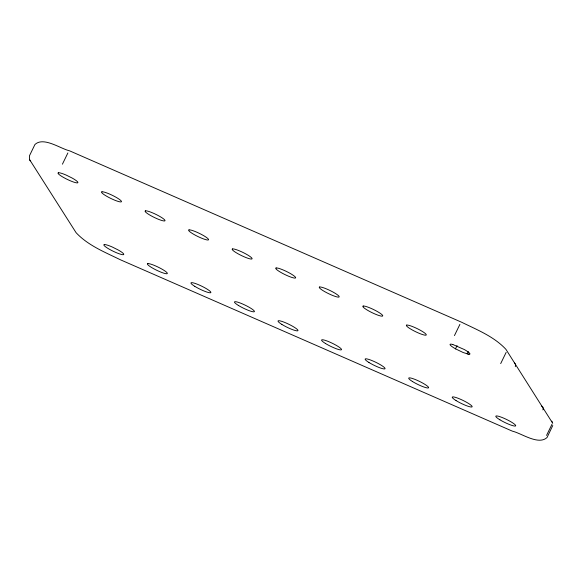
<?xml version="1.0" encoding="UTF-8"?>
<svg xmlns="http://www.w3.org/2000/svg" width="582" height="582" viewBox="0 0 582 582"><rect width="100%" height="100%" fill="white"/><g stroke="black" fill="none" stroke-linecap="round" stroke-linejoin="round"><path stroke-width="0.87" d="M552.784 425.464L547.073 437.475C538.496 445.594 521.61 433.292 512.4 431.167L120.452 259.798C104.993 252.224 87.998 245.495 76.075 232.669L29.442 159.381L29.471 155.765L34.927 144.525C43.497 136.399 60.39 148.708 69.6 150.833L461.548 322.202C477 329.776 494.009 336.505 505.925 349.338L552.725 423.296M62.419 164.189L67.876 152.957M454.447 335.596L459.904 324.363M457.052 345.621L455.495 348.829L463.228 352.561L468.961 354.285M468.219 351.477L467.164 353.936M500.687 363.612L506.144 352.379M546.549 435.431L552.005 424.191M468.052 354.125L469.536 354.278A11.065 1.731 25.9 0 0 464.371 349.556L452.701 344.457M541.435 405.865L542.657 406.854A3.165 3.026 -32.6 0 1 542.882 409.903M514.503 363.037L515.041 363.612A3.165 3.026 -32.6 0 1 515.266 366.66M551.78 421.135L552.558 422.627M29.442 159.381L30.22 160.858M455.604 348.88A11.065 1.731 25.9 0 1 450.104 344.297L450.446 344.158A11.065 1.731 25.9 0 1 452.811 344.508M58.418 172.752L58.076 172.89A11.065 1.731 25.9 0 0 69.687 180.515L71.2 181.155A11.065 1.731 25.9 0 0 76.933 182.879L77.508 182.872A11.065 1.731 25.9 0 0 72.343 178.15L66.232 175.109A11.065 1.731 25.9 0 0 58.418 172.752M101.959 191.791L101.624 191.929A11.065 1.731 25.9 0 0 113.235 199.553L114.749 200.193A11.065 1.731 25.9 0 0 120.474 201.918L121.049 201.91A11.065 1.731 25.9 0 0 111.344 194.854L109.78 194.148A11.065 1.731 25.9 0 0 101.959 191.791M145.507 210.837L145.165 210.968A11.065 1.731 25.9 0 0 156.776 218.592L158.297 219.232A11.065 1.731 25.9 0 0 164.022 220.956L164.597 220.949A11.065 1.731 25.9 0 0 154.885 213.892L153.328 213.187A11.065 1.731 25.9 0 0 145.507 210.837M104.28 244.578L103.938 244.709A11.065 1.731 25.9 0 0 115.549 252.333L117.069 252.974A11.065 1.731 25.9 0 0 122.795 254.698L123.369 254.69A11.065 1.731 25.9 0 0 118.211 249.976L112.1 246.928A11.065 1.731 25.9 0 0 104.28 244.578M189.055 229.875L188.713 230.006A11.065 1.731 25.9 0 0 200.324 237.638L201.845 238.271A11.065 1.731 25.9 0 0 207.57 239.995L208.145 239.988A11.065 1.731 25.9 0 0 198.433 232.931L196.876 232.225A11.065 1.731 25.9 0 0 189.055 229.875M147.828 263.617L147.486 263.748A11.065 1.731 25.9 0 0 159.097 271.372L160.617 272.012A11.065 1.731 25.9 0 0 166.343 273.736L166.918 273.729A11.065 1.731 25.9 0 0 157.205 266.672L155.641 265.967A11.065 1.731 25.9 0 0 147.828 263.617M232.604 248.914L232.262 249.045A11.065 1.731 25.9 0 0 243.873 256.677L245.386 257.317A11.065 1.731 25.9 0 0 251.118 259.041L251.693 259.026A11.065 1.731 25.9 0 0 241.981 251.977L240.417 251.271A11.065 1.731 25.9 0 0 232.604 248.914M276.144 267.953L275.81 268.084A11.065 1.731 25.9 0 0 287.421 275.715L288.934 276.355A11.065 1.731 25.9 0 0 294.659 278.08L295.234 278.072A11.065 1.731 25.9 0 0 285.522 271.016L283.965 270.31A11.065 1.731 25.9 0 0 276.144 267.953M319.693 286.991L319.351 287.13A11.065 1.731 25.9 0 0 330.962 294.754L332.482 295.394A11.065 1.731 25.9 0 0 338.207 297.118L338.782 297.111A11.065 1.731 25.9 0 0 329.07 290.054L327.513 289.349A11.065 1.731 25.9 0 0 319.693 286.991M363.241 306.03L362.899 306.168A11.065 1.731 25.9 0 0 374.51 313.793L376.03 314.433A11.065 1.731 25.9 0 0 381.756 316.157L382.33 316.15A11.065 1.731 25.9 0 0 372.618 309.093L371.054 308.387A11.065 1.731 25.9 0 0 363.241 306.03M406.782 325.076L406.447 325.207A11.065 1.731 25.9 0 0 418.058 332.831L419.571 333.471A11.065 1.731 25.9 0 0 425.297 335.196L425.871 335.188A11.065 1.731 25.9 0 0 416.166 328.132L414.602 327.426A11.065 1.731 25.9 0 0 406.782 325.076M325.403 343.445A11.065 1.731 25.9 0 0 341.438 349.753A11.065 1.731 25.9 0 0 327.826 341.292A11.065 1.731 25.9 0 0 325.403 343.445M238.307 305.368A11.065 1.731 25.9 0 0 254.349 311.676A11.065 1.731 25.9 0 0 240.73 303.215A11.065 1.731 25.9 0 0 238.307 305.368M412.493 381.523A11.065 1.731 25.9 0 0 428.534 387.838A11.065 1.731 25.9 0 0 414.915 379.377A11.065 1.731 25.9 0 0 412.493 381.523M368.952 362.484A11.065 1.731 25.9 0 0 384.986 368.799A11.065 1.731 25.9 0 0 371.367 360.331A11.065 1.731 25.9 0 0 368.952 362.484M281.855 324.407A11.065 1.731 25.9 0 0 297.897 330.714A11.065 1.731 25.9 0 0 284.278 322.253A11.065 1.731 25.9 0 0 281.855 324.407M194.766 286.329A11.065 1.731 25.9 0 0 210.8 292.637A11.065 1.731 25.9 0 0 197.182 284.176A11.065 1.731 25.9 0 0 194.766 286.329M456.041 400.562A11.065 1.731 25.9 0 0 472.082 406.876A11.065 1.731 25.9 0 0 458.463 398.415A11.065 1.731 25.9 0 0 456.041 400.562M499.902 419.797A11.065 1.731 25.9 0 0 515.674 425.864A11.065 1.731 25.9 0 0 501.648 417.316A11.065 1.731 25.9 0 0 499.902 419.797"/></g></svg>
